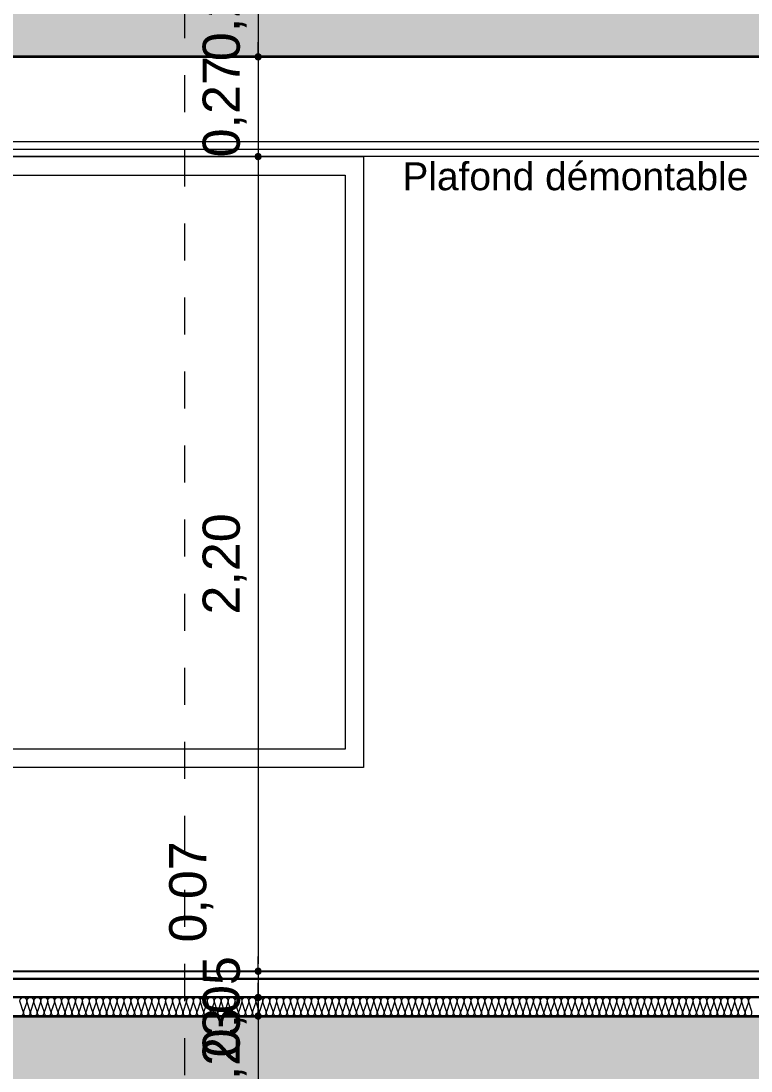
# Model space of a CAD drawing. Header units: metres. Extents: x 1838950 to 1842843, y 5171318 to 5174224.
# Drawn here: x 1841218.767 to 1841220.74, y 5171396.743 to 5171399.579 of the extents above; entities that cross this region are included whole.
import ezdxf

# ---------------------------------------------------------------- set-up
doc = ezdxf.new("R2010")
doc.units = ezdxf.units.M
doc.header["$LTSCALE"] = 0.0254
doc.header["$PDMODE"] = 1
doc.header["$PDSIZE"] = -2
doc.linetypes.add('Style de ligne -1', pattern=[0.83328, 0.41656, -0.41672])
doc.layers.get('0').update_dxf_attribs({"lineweight": 18})
doc.layers.get('DEFPOINTS').update_dxf_attribs({"lineweight": 18})
doc.layers.add('00 CHAZAL Coupe A.5', color=7, linetype='Continuous', lineweight=18)
doc.layers.add('00 CHAZAL INVISIBLE ARCHI', color=7, linetype='Continuous', lineweight=5)
doc.styles.add('Arial', font='arial.ttf')
doc.dimstyles.new('IS', dxfattribs={"dimtxt": 302.065972, "dimasz": 9.92187e-05, "dimexe": 2e-07, "dimexo": 1e-06, "dimgap": 3e-07, "dimtad": 1, "dimzin": 3, "dimtxsty": 'Arial', "dimblk": 'DOT', "dimblk1": 'DOT', "dimblk2": 'DOT', "dimcen": 0, "dimdle": 1e-06, "dimazin": 0, "dimtfac": 1, "dimtix": 1, "dimtmove": 0, "dimatfit": 0, "dimldrblk": 'DOT', "dimfxl": 1e-06, "dimfxlon": 1, "dimfrac": 2, "dimtolj": 1, "dimtzin": 3, "dimarcsym": 0})

# ---------------------------------------------------------------- blocks, each defined once
blk = doc.blocks.new('Groupe-1792-1')
at = {"layer": '00 CHAZAL Coupe A.5', "color": 7, "linetype": 'Continuous', "lineweight": 13}
for p, q in [((1841216.7955, 5171396.942), (1841224.4551, 5171396.942)), ((1841216.7955, 5171396.892), (1841224.4551, 5171396.892))]:
    blk.add_line(p, q, dxfattribs=at)
at = {"layer": '00 CHAZAL Coupe A.5', "color": 7, "linetype": 'Continuous', "lineweight": 13, "flags": 128}
for points in [[(1841218.7643, 5171396.892, 0.511611), (1841218.7732, 5171396.9043), (1841218.7648, 5171396.9296, -0.511611), (1841218.7736, 5171396.942, -0.511611), (1841218.7825, 5171396.9296), (1841218.7741, 5171396.9043, 0.511611), (1841218.783, 5171396.892, 0.511611), (1841218.7919, 5171396.9043), (1841218.7835, 5171396.9296, -0.511611), (1841218.7924, 5171396.942, -0.511611), (1841218.8013, 5171396.9296), (1841218.7929, 5171396.9043, 0.511611), (1841218.8018, 5171396.892, 0.511611), (1841218.8107, 5171396.9043), (1841218.8023, 5171396.9296, -0.511611), (1841218.8111, 5171396.942, -0.511611), (1841218.82, 5171396.9296), (1841218.8116, 5171396.9043, 0.511611), (1841218.8205, 5171396.892, 0.511611), (1841218.8294, 5171396.9043), (1841218.821, 5171396.9296, -0.511611), (1841218.8299, 5171396.942, -0.511611), (1841218.8388, 5171396.9296), (1841218.8304, 5171396.9043, 0.511611), (1841218.8393, 5171396.892, 0.511611), (1841218.8482, 5171396.9043), (1841218.8398, 5171396.9296, -0.511611), (1841218.8486, 5171396.942, -0.511611), (1841218.8575, 5171396.9296), (1841218.8491, 5171396.9043, 0.511611), (1841218.858, 5171396.892, 0.511611), (1841218.8669, 5171396.9043), (1841218.8585, 5171396.9296, -0.511611), (1841218.8674, 5171396.942, -0.511611), (1841218.8763, 5171396.9296), (1841218.8679, 5171396.9043, 0.511611), (1841218.8768, 5171396.892, 0.511611), (1841218.8857, 5171396.9043), (1841218.8773, 5171396.9296, -0.511611), (1841218.8861, 5171396.942, -0.511611), (1841218.895, 5171396.9296), (1841218.8866, 5171396.9043, 0.511611), (1841218.8955, 5171396.892, 0.511611), (1841218.9044, 5171396.9043), (1841218.896, 5171396.9296, -0.511611), (1841218.9049, 5171396.942, -0.511611), (1841218.9138, 5171396.9296), (1841218.9054, 5171396.9043, 0.511611), (1841218.9143, 5171396.892, 0.511611), (1841218.9232, 5171396.9043), (1841218.9148, 5171396.9296, -0.511611), (1841218.9236, 5171396.942, -0.511611), (1841218.9325, 5171396.9296), (1841218.9241, 5171396.9043, 0.511611), (1841218.933, 5171396.892, 0.511611), (1841218.9419, 5171396.9043), (1841218.9335, 5171396.9296, -0.511611), (1841218.9424, 5171396.942, -0.511611), (1841218.9513, 5171396.9296), (1841218.9471, 5171396.917)], [(1841218.9471, 5171396.917), (1841218.9429, 5171396.9043, 0.511611), (1841218.9518, 5171396.892, 0.511611), (1841218.9607, 5171396.9043), (1841218.9523, 5171396.9296, -0.511611), (1841218.9611, 5171396.942, -0.511611), (1841218.97, 5171396.9296), (1841218.9616, 5171396.9043, 0.511611), (1841218.9705, 5171396.892, 0.511611), (1841218.9794, 5171396.9043), (1841218.971, 5171396.9296, -0.511611), (1841218.9799, 5171396.942, -0.511611), (1841218.9888, 5171396.9296), (1841218.9804, 5171396.9043, 0.511611), (1841218.9893, 5171396.892, 0.511611), (1841218.9982, 5171396.9043), (1841218.9898, 5171396.9296, -0.511611), (1841218.9986, 5171396.942, -0.511611), (1841219.0075, 5171396.9296), (1841218.9991, 5171396.9043, 0.511611), (1841219.008, 5171396.892, 0.511611), (1841219.0169, 5171396.9043), (1841219.0085, 5171396.9296, -0.511611), (1841219.0174, 5171396.942, -0.511611), (1841219.0263, 5171396.9296), (1841219.0179, 5171396.9043, 0.511611), (1841219.0268, 5171396.892, 0.511611), (1841219.0357, 5171396.9043), (1841219.0273, 5171396.9296, -0.511611), (1841219.0361, 5171396.942, -0.511611), (1841219.045, 5171396.9296), (1841219.0366, 5171396.9043, 0.511611), (1841219.0455, 5171396.892, 0.511611), (1841219.0544, 5171396.9043), (1841219.046, 5171396.9296, -0.511611), (1841219.0549, 5171396.942, -0.511611), (1841219.0638, 5171396.9296), (1841219.0554, 5171396.9043, 0.511611), (1841219.0643, 5171396.892, 0.511611), (1841219.0732, 5171396.9043), (1841219.0648, 5171396.9296, -0.511611), (1841219.0736, 5171396.942, -0.511611), (1841219.0825, 5171396.9296), (1841219.0741, 5171396.9043, 0.511611), (1841219.083, 5171396.892, 0.511611), (1841219.0919, 5171396.9043), (1841219.0835, 5171396.9296, -0.511611), (1841219.0924, 5171396.942, -0.511611), (1841219.1013, 5171396.9296), (1841219.0929, 5171396.9043, 0.511611), (1841219.1018, 5171396.892, 0.511611), (1841219.1107, 5171396.9043), (1841219.1023, 5171396.9296, -0.511611), (1841219.1111, 5171396.942, -0.511611), (1841219.12, 5171396.9296), (1841219.1116, 5171396.9043, 0.511611), (1841219.1205, 5171396.892, 0.511611), (1841219.1294, 5171396.9043), (1841219.121, 5171396.9296, -0.511611), (1841219.1299, 5171396.942, -0.511611), (1841219.1388, 5171396.9296), (1841219.1304, 5171396.9043, 0.511611), (1841219.1393, 5171396.892, 0.511611), (1841219.1482, 5171396.9043), (1841219.1398, 5171396.9296, -0.511611), (1841219.1486, 5171396.942, -0.511611), (1841219.1575, 5171396.9296), (1841219.1491, 5171396.9043, 0.511611), (1841219.158, 5171396.892, 0.511611), (1841219.1669, 5171396.9043), (1841219.1585, 5171396.9296, -0.511611), (1841219.1674, 5171396.942, -0.511611), (1841219.1763, 5171396.9296), (1841219.1679, 5171396.9043, 0.511611), (1841219.1768, 5171396.892, 0.511611), (1841219.1857, 5171396.9043), (1841219.1773, 5171396.9296, -0.511611), (1841219.1861, 5171396.942)], [(1841219.1861, 5171396.942, -0.511611), (1841219.195, 5171396.9296), (1841219.1866, 5171396.9043, 0.511611), (1841219.1955, 5171396.892, 0.511611), (1841219.2044, 5171396.9043), (1841219.196, 5171396.9296, -0.511611), (1841219.2049, 5171396.942, -0.511611), (1841219.2138, 5171396.9296), (1841219.2054, 5171396.9043, 0.511611), (1841219.2143, 5171396.892, 0.511611), (1841219.2232, 5171396.9043), (1841219.2148, 5171396.9296, -0.511611), (1841219.2236, 5171396.942, -0.511611), (1841219.2325, 5171396.9296), (1841219.2241, 5171396.9043, 0.511611), (1841219.233, 5171396.892, 0.511611), (1841219.2419, 5171396.9043), (1841219.2335, 5171396.9296, -0.511611), (1841219.2424, 5171396.942, -0.511611), (1841219.2513, 5171396.9296), (1841219.2429, 5171396.9043, 0.511611), (1841219.2518, 5171396.892, 0.511611), (1841219.2607, 5171396.9043), (1841219.2523, 5171396.9296, -0.511611), (1841219.2611, 5171396.942, -0.511611), (1841219.27, 5171396.9296), (1841219.2616, 5171396.9043, 0.511611), (1841219.2705, 5171396.892, 0.511611), (1841219.2794, 5171396.9043), (1841219.271, 5171396.9296, -0.511611), (1841219.2799, 5171396.942, -0.511611), (1841219.2888, 5171396.9296), (1841219.2804, 5171396.9043, 0.511611), (1841219.2893, 5171396.892, 0.511611), (1841219.2982, 5171396.9043), (1841219.2898, 5171396.9296, -0.511611), (1841219.2986, 5171396.942, -0.511611), (1841219.3075, 5171396.9296), (1841219.2991, 5171396.9043, 0.511611), (1841219.308, 5171396.892, 0.511611), (1841219.3169, 5171396.9043), (1841219.3085, 5171396.9296, -0.511611), (1841219.3174, 5171396.942, -0.511611), (1841219.3263, 5171396.9296), (1841219.3179, 5171396.9043, 0.511611), (1841219.3268, 5171396.892, 0.511611), (1841219.3357, 5171396.9043), (1841219.3273, 5171396.9296, -0.511611), (1841219.3361, 5171396.942, -0.511611), (1841219.345, 5171396.9296), (1841219.3366, 5171396.9043, 0.511611), (1841219.3455, 5171396.892, 0.511611), (1841219.3544, 5171396.9043), (1841219.346, 5171396.9296, -0.511611), (1841219.3549, 5171396.942, -0.511611), (1841219.3638, 5171396.9296), (1841219.3554, 5171396.9043, 0.511611), (1841219.3643, 5171396.892, 0.511611), (1841219.3732, 5171396.9043), (1841219.3648, 5171396.9296, -0.511611), (1841219.3736, 5171396.942, -0.511611), (1841219.3825, 5171396.9296), (1841219.3741, 5171396.9043, 0.511611), (1841219.383, 5171396.892, 0.511611), (1841219.3919, 5171396.9043), (1841219.3835, 5171396.9296, -0.511611), (1841219.3924, 5171396.942, -0.511611), (1841219.4013, 5171396.9296), (1841219.3929, 5171396.9043, 0.511611), (1841219.4018, 5171396.892, 0.511611), (1841219.4107, 5171396.9043), (1841219.4023, 5171396.9296, -0.511611), (1841219.4111, 5171396.942, -0.511611), (1841219.42, 5171396.9296), (1841219.4116, 5171396.9043, 0.511611), (1841219.4205, 5171396.892, 0.511611), (1841219.4294, 5171396.9043), (1841219.4252, 5171396.917)], [(1841219.4252, 5171396.917), (1841219.421, 5171396.9296, -0.511611), (1841219.4299, 5171396.942, -0.511611), (1841219.4388, 5171396.9296), (1841219.4304, 5171396.9043, 0.511611), (1841219.4393, 5171396.892, 0.511611), (1841219.4482, 5171396.9043), (1841219.4398, 5171396.9296, -0.511611), (1841219.4486, 5171396.942, -0.511611), (1841219.4575, 5171396.9296), (1841219.4491, 5171396.9043, 0.511611), (1841219.458, 5171396.892, 0.511611), (1841219.4669, 5171396.9043), (1841219.4585, 5171396.9296, -0.511611), (1841219.4674, 5171396.942, -0.511611), (1841219.4763, 5171396.9296), (1841219.4679, 5171396.9043, 0.511611), (1841219.4768, 5171396.892, 0.511611), (1841219.4857, 5171396.9043), (1841219.4773, 5171396.9296, -0.511611), (1841219.4861, 5171396.942, -0.511611), (1841219.495, 5171396.9296), (1841219.4866, 5171396.9043, 0.511611), (1841219.4955, 5171396.892, 0.511611), (1841219.5044, 5171396.9043), (1841219.496, 5171396.9296, -0.511611), (1841219.5049, 5171396.942, -0.511611), (1841219.5138, 5171396.9296), (1841219.5054, 5171396.9043, 0.511611), (1841219.5143, 5171396.892, 0.511611), (1841219.5232, 5171396.9043), (1841219.5148, 5171396.9296, -0.511611), (1841219.5236, 5171396.942, -0.511611), (1841219.5325, 5171396.9296), (1841219.5241, 5171396.9043, 0.511611), (1841219.533, 5171396.892, 0.511611), (1841219.5419, 5171396.9043), (1841219.5335, 5171396.9296, -0.511611), (1841219.5424, 5171396.942, -0.511611), (1841219.5513, 5171396.9296), (1841219.5429, 5171396.9043, 0.511611), (1841219.5518, 5171396.892, 0.511611), (1841219.5607, 5171396.9043), (1841219.5523, 5171396.9296, -0.511611), (1841219.5611, 5171396.942, -0.511611), (1841219.57, 5171396.9296), (1841219.5616, 5171396.9043, 0.511611), (1841219.5705, 5171396.892, 0.511611), (1841219.5794, 5171396.9043), (1841219.571, 5171396.9296, -0.511611), (1841219.5799, 5171396.942, -0.511611), (1841219.5888, 5171396.9296), (1841219.5804, 5171396.9043, 0.511611), (1841219.5893, 5171396.892, 0.511611), (1841219.5982, 5171396.9043), (1841219.5898, 5171396.9296, -0.511611), (1841219.5986, 5171396.942, -0.511611), (1841219.6075, 5171396.9296), (1841219.5991, 5171396.9043, 0.511611), (1841219.608, 5171396.892, 0.511611), (1841219.6169, 5171396.9043), (1841219.6085, 5171396.9296, -0.511611), (1841219.6174, 5171396.942, -0.511611), (1841219.6263, 5171396.9296), (1841219.6179, 5171396.9043, 0.511611), (1841219.6268, 5171396.892, 0.511611), (1841219.6357, 5171396.9043), (1841219.6273, 5171396.9296, -0.511611), (1841219.6361, 5171396.942, -0.511611), (1841219.645, 5171396.9296), (1841219.6366, 5171396.9043, 0.511611), (1841219.6455, 5171396.892, 0.511611), (1841219.6544, 5171396.9043), (1841219.646, 5171396.9296, -0.511611), (1841219.6549, 5171396.942, -0.511611), (1841219.6638, 5171396.9296), (1841219.6554, 5171396.9043, 0.511611), (1841219.6643, 5171396.892)], [(1841219.6643, 5171396.892, 0.511611), (1841219.6732, 5171396.9043), (1841219.6648, 5171396.9296, -0.511611), (1841219.6736, 5171396.942, -0.511611), (1841219.6825, 5171396.9296), (1841219.6741, 5171396.9043, 0.511611), (1841219.683, 5171396.892, 0.511611), (1841219.6919, 5171396.9043), (1841219.6835, 5171396.9296, -0.511611), (1841219.6924, 5171396.942, -0.511611), (1841219.7013, 5171396.9296), (1841219.6929, 5171396.9043, 0.511611), (1841219.7018, 5171396.892, 0.511611), (1841219.7107, 5171396.9043), (1841219.7023, 5171396.9296, -0.511611), (1841219.7111, 5171396.942, -0.511611), (1841219.72, 5171396.9296), (1841219.7116, 5171396.9043, 0.511611), (1841219.7205, 5171396.892, 0.511611), (1841219.7294, 5171396.9043), (1841219.721, 5171396.9296, -0.511611), (1841219.7299, 5171396.942, -0.511611), (1841219.7388, 5171396.9296), (1841219.7304, 5171396.9043, 0.511611), (1841219.7393, 5171396.892, 0.511611), (1841219.7482, 5171396.9043), (1841219.7398, 5171396.9296, -0.511611), (1841219.7486, 5171396.942, -0.511611), (1841219.7575, 5171396.9296), (1841219.7491, 5171396.9043, 0.511611), (1841219.758, 5171396.892, 0.511611), (1841219.7669, 5171396.9043), (1841219.7585, 5171396.9296, -0.511611), (1841219.7674, 5171396.942, -0.511611), (1841219.7763, 5171396.9296), (1841219.7679, 5171396.9043, 0.511611), (1841219.7768, 5171396.892, 0.511611), (1841219.7857, 5171396.9043), (1841219.7773, 5171396.9296, -0.511611), (1841219.7861, 5171396.942, -0.511611), (1841219.795, 5171396.9296), (1841219.7866, 5171396.9043, 0.511611), (1841219.7955, 5171396.892, 0.511611), (1841219.8044, 5171396.9043), (1841219.796, 5171396.9296, -0.511611), (1841219.8049, 5171396.942, -0.511611), (1841219.8138, 5171396.9296), (1841219.8054, 5171396.9043, 0.511611), (1841219.8143, 5171396.892, 0.511611), (1841219.8232, 5171396.9043), (1841219.8148, 5171396.9296, -0.511611), (1841219.8236, 5171396.942, -0.511611), (1841219.8325, 5171396.9296), (1841219.8241, 5171396.9043, 0.511611), (1841219.833, 5171396.892, 0.511611), (1841219.8419, 5171396.9043), (1841219.8335, 5171396.9296, -0.511611), (1841219.8424, 5171396.942, -0.511611), (1841219.8513, 5171396.9296), (1841219.8429, 5171396.9043, 0.511611), (1841219.8518, 5171396.892, 0.511611), (1841219.8607, 5171396.9043), (1841219.8523, 5171396.9296, -0.511611), (1841219.8611, 5171396.942, -0.511611), (1841219.87, 5171396.9296), (1841219.8616, 5171396.9043, 0.511611), (1841219.8705, 5171396.892, 0.511611), (1841219.8794, 5171396.9043), (1841219.871, 5171396.9296, -0.511611), (1841219.8799, 5171396.942, -0.511611), (1841219.8888, 5171396.9296), (1841219.8804, 5171396.9043, 0.511611), (1841219.8893, 5171396.892, 0.511611), (1841219.8982, 5171396.9043), (1841219.8898, 5171396.9296, -0.511611), (1841219.8986, 5171396.942, -0.511611), (1841219.9075, 5171396.9296), (1841219.9033, 5171396.917)], [(1841219.9033, 5171396.917), (1841219.8991, 5171396.9043, 0.511611), (1841219.908, 5171396.892, 0.511611), (1841219.9169, 5171396.9043), (1841219.9085, 5171396.9296, -0.511611), (1841219.9174, 5171396.942, -0.511611), (1841219.9263, 5171396.9296), (1841219.9179, 5171396.9043, 0.511611), (1841219.9268, 5171396.892, 0.511611), (1841219.9357, 5171396.9043), (1841219.9273, 5171396.9296, -0.511611), (1841219.9361, 5171396.942, -0.511611), (1841219.945, 5171396.9296), (1841219.9366, 5171396.9043, 0.511611), (1841219.9455, 5171396.892, 0.511611), (1841219.9544, 5171396.9043), (1841219.946, 5171396.9296, -0.511611), (1841219.9549, 5171396.942, -0.511611), (1841219.9638, 5171396.9296), (1841219.9554, 5171396.9043, 0.511611), (1841219.9643, 5171396.892, 0.511611), (1841219.9732, 5171396.9043), (1841219.9648, 5171396.9296, -0.511611), (1841219.9736, 5171396.942, -0.511611), (1841219.9825, 5171396.9296), (1841219.9741, 5171396.9043, 0.511611), (1841219.983, 5171396.892, 0.511611), (1841219.9919, 5171396.9043), (1841219.9835, 5171396.9296, -0.511611), (1841219.9924, 5171396.942, -0.511611), (1841220.0013, 5171396.9296), (1841219.9929, 5171396.9043, 0.511611), (1841220.0018, 5171396.892, 0.511611), (1841220.0107, 5171396.9043), (1841220.0023, 5171396.9296, -0.511611), (1841220.0111, 5171396.942, -0.511611), (1841220.02, 5171396.9296), (1841220.0116, 5171396.9043, 0.511611), (1841220.0205, 5171396.892, 0.511611), (1841220.0294, 5171396.9043), (1841220.021, 5171396.9296, -0.511611), (1841220.0299, 5171396.942, -0.511611), (1841220.0388, 5171396.9296), (1841220.0304, 5171396.9043, 0.511611), (1841220.0393, 5171396.892, 0.511611), (1841220.0482, 5171396.9043), (1841220.0398, 5171396.9296, -0.511611), (1841220.0486, 5171396.942, -0.511611), (1841220.0575, 5171396.9296), (1841220.0491, 5171396.9043, 0.511611), (1841220.058, 5171396.892, 0.511611), (1841220.0669, 5171396.9043), (1841220.0585, 5171396.9296, -0.511611), (1841220.0674, 5171396.942, -0.511611), (1841220.0763, 5171396.9296), (1841220.0679, 5171396.9043, 0.511611), (1841220.0768, 5171396.892, 0.511611), (1841220.0857, 5171396.9043), (1841220.0773, 5171396.9296, -0.511611), (1841220.0861, 5171396.942, -0.511611), (1841220.095, 5171396.9296), (1841220.0866, 5171396.9043, 0.511611), (1841220.0955, 5171396.892, 0.511611), (1841220.1044, 5171396.9043), (1841220.096, 5171396.9296, -0.511611), (1841220.1049, 5171396.942, -0.511611), (1841220.1138, 5171396.9296), (1841220.1054, 5171396.9043, 0.511611), (1841220.1143, 5171396.892, 0.511611), (1841220.1232, 5171396.9043), (1841220.1148, 5171396.9296, -0.511611), (1841220.1236, 5171396.942, -0.511611), (1841220.1325, 5171396.9296), (1841220.1241, 5171396.9043, 0.511611), (1841220.133, 5171396.892, 0.511611), (1841220.1419, 5171396.9043), (1841220.1335, 5171396.9296, -0.511611), (1841220.1424, 5171396.942)], [(1841220.1424, 5171396.942, -0.511611), (1841220.1513, 5171396.9296), (1841220.1429, 5171396.9043, 0.511611), (1841220.1518, 5171396.892, 0.511611), (1841220.1607, 5171396.9043), (1841220.1523, 5171396.9296, -0.511611), (1841220.1611, 5171396.942, -0.511611), (1841220.17, 5171396.9296), (1841220.1616, 5171396.9043, 0.511611), (1841220.1705, 5171396.892, 0.511611), (1841220.1794, 5171396.9043), (1841220.171, 5171396.9296, -0.511611), (1841220.1799, 5171396.942, -0.511611), (1841220.1888, 5171396.9296), (1841220.1804, 5171396.9043, 0.511611), (1841220.1893, 5171396.892, 0.511611), (1841220.1982, 5171396.9043), (1841220.1898, 5171396.9296, -0.511611), (1841220.1986, 5171396.942, -0.511611), (1841220.2075, 5171396.9296), (1841220.1991, 5171396.9043, 0.511611), (1841220.208, 5171396.892, 0.511611), (1841220.2169, 5171396.9043), (1841220.2085, 5171396.9296, -0.511611), (1841220.2174, 5171396.942, -0.511611), (1841220.2263, 5171396.9296), (1841220.2179, 5171396.9043, 0.511611), (1841220.2268, 5171396.892, 0.511611), (1841220.2357, 5171396.9043), (1841220.2273, 5171396.9296, -0.511611), (1841220.2361, 5171396.942, -0.511611), (1841220.245, 5171396.9296), (1841220.2366, 5171396.9043, 0.511611), (1841220.2455, 5171396.892, 0.511611), (1841220.2544, 5171396.9043), (1841220.246, 5171396.9296, -0.511611), (1841220.2549, 5171396.942, -0.511611), (1841220.2638, 5171396.9296), (1841220.2554, 5171396.9043, 0.511611), (1841220.2643, 5171396.892, 0.511611), (1841220.2732, 5171396.9043), (1841220.2648, 5171396.9296, -0.511611), (1841220.2736, 5171396.942, -0.511611), (1841220.2825, 5171396.9296), (1841220.2741, 5171396.9043, 0.511611), (1841220.283, 5171396.892, 0.511611), (1841220.2919, 5171396.9043), (1841220.2835, 5171396.9296, -0.511611), (1841220.2924, 5171396.942, -0.511611), (1841220.3013, 5171396.9296), (1841220.2929, 5171396.9043, 0.511611), (1841220.3018, 5171396.892, 0.511611), (1841220.3107, 5171396.9043), (1841220.3023, 5171396.9296, -0.511611), (1841220.3111, 5171396.942, -0.511611), (1841220.32, 5171396.9296), (1841220.3116, 5171396.9043, 0.511611), (1841220.3205, 5171396.892, 0.511611), (1841220.3294, 5171396.9043), (1841220.321, 5171396.9296, -0.511611), (1841220.3299, 5171396.942, -0.511611), (1841220.3388, 5171396.9296), (1841220.3304, 5171396.9043, 0.511611), (1841220.3393, 5171396.892, 0.511611), (1841220.3482, 5171396.9043), (1841220.3398, 5171396.9296, -0.511611), (1841220.3486, 5171396.942, -0.511611), (1841220.3575, 5171396.9296), (1841220.3491, 5171396.9043, 0.511611), (1841220.358, 5171396.892, 0.511611), (1841220.3669, 5171396.9043), (1841220.3585, 5171396.9296, -0.511611), (1841220.3674, 5171396.942, -0.511611), (1841220.3763, 5171396.9296), (1841220.3679, 5171396.9043, 0.511611), (1841220.3768, 5171396.892, 0.511611), (1841220.3857, 5171396.9043), (1841220.3815, 5171396.917)], [(1841220.3815, 5171396.917), (1841220.3773, 5171396.9296, -0.511611), (1841220.3861, 5171396.942, -0.511611), (1841220.395, 5171396.9296), (1841220.3866, 5171396.9043, 0.511611), (1841220.3955, 5171396.892, 0.511611), (1841220.4044, 5171396.9043), (1841220.396, 5171396.9296, -0.511611), (1841220.4049, 5171396.942, -0.511611), (1841220.4138, 5171396.9296), (1841220.4054, 5171396.9043, 0.511611), (1841220.4143, 5171396.892, 0.511611), (1841220.4232, 5171396.9043), (1841220.4148, 5171396.9296, -0.511611), (1841220.4236, 5171396.942, -0.511611), (1841220.4325, 5171396.9296), (1841220.4241, 5171396.9043, 0.511611), (1841220.433, 5171396.892, 0.511611), (1841220.4419, 5171396.9043), (1841220.4335, 5171396.9296, -0.511611), (1841220.4424, 5171396.942, -0.511611), (1841220.4513, 5171396.9296), (1841220.4429, 5171396.9043, 0.511611), (1841220.4518, 5171396.892, 0.511611), (1841220.4607, 5171396.9043), (1841220.4523, 5171396.9296, -0.511611), (1841220.4611, 5171396.942, -0.511611), (1841220.47, 5171396.9296), (1841220.4616, 5171396.9043, 0.511611), (1841220.4705, 5171396.892, 0.511611), (1841220.4794, 5171396.9043), (1841220.471, 5171396.9296, -0.511611), (1841220.4799, 5171396.942, -0.511611), (1841220.4888, 5171396.9296), (1841220.4804, 5171396.9043, 0.511611), (1841220.4893, 5171396.892, 0.511611), (1841220.4982, 5171396.9043), (1841220.4898, 5171396.9296, -0.511611), (1841220.4986, 5171396.942, -0.511611), (1841220.5075, 5171396.9296), (1841220.4991, 5171396.9043, 0.511611), (1841220.508, 5171396.892, 0.511611), (1841220.5169, 5171396.9043), (1841220.5085, 5171396.9296, -0.511611), (1841220.5174, 5171396.942, -0.511611), (1841220.5263, 5171396.9296), (1841220.5179, 5171396.9043, 0.511611), (1841220.5268, 5171396.892, 0.511611), (1841220.5357, 5171396.9043), (1841220.5273, 5171396.9296, -0.511611), (1841220.5361, 5171396.942, -0.511611), (1841220.545, 5171396.9296), (1841220.5366, 5171396.9043, 0.511611), (1841220.5455, 5171396.892, 0.511611), (1841220.5544, 5171396.9043), (1841220.546, 5171396.9296, -0.511611), (1841220.5549, 5171396.942, -0.511611), (1841220.5638, 5171396.9296), (1841220.5554, 5171396.9043, 0.511611), (1841220.5643, 5171396.892, 0.511611), (1841220.5732, 5171396.9043), (1841220.5648, 5171396.9296, -0.511611), (1841220.5736, 5171396.942, -0.511611), (1841220.5825, 5171396.9296), (1841220.5741, 5171396.9043, 0.511611), (1841220.583, 5171396.892, 0.511611), (1841220.5919, 5171396.9043), (1841220.5835, 5171396.9296, -0.511611), (1841220.5924, 5171396.942, -0.511611), (1841220.6013, 5171396.9296), (1841220.5929, 5171396.9043, 0.511611), (1841220.6018, 5171396.892, 0.511611), (1841220.6107, 5171396.9043), (1841220.6023, 5171396.9296, -0.511611), (1841220.6111, 5171396.942, -0.511611), (1841220.62, 5171396.9296), (1841220.6116, 5171396.9043, 0.511611), (1841220.6205, 5171396.892, 0.511611), (1841220.6294, 5171396.9043), (1841220.6252, 5171396.917)], [(1841220.6252, 5171396.917), (1841220.621, 5171396.9296, -0.511611), (1841220.6299, 5171396.942, -0.511611), (1841220.6388, 5171396.9296), (1841220.6304, 5171396.9043, 0.511611), (1841220.6393, 5171396.892, 0.511611), (1841220.6482, 5171396.9043), (1841220.6398, 5171396.9296, -0.511611), (1841220.6486, 5171396.942, -0.511611), (1841220.6575, 5171396.9296), (1841220.6491, 5171396.9043, 0.511611), (1841220.658, 5171396.892, 0.511611), (1841220.6669, 5171396.9043), (1841220.6585, 5171396.9296, -0.511611), (1841220.6674, 5171396.942, -0.511611), (1841220.6763, 5171396.9296), (1841220.6679, 5171396.9043, 0.511611), (1841220.6768, 5171396.892, 0.511611), (1841220.6857, 5171396.9043), (1841220.6773, 5171396.9296, -0.511611), (1841220.6861, 5171396.942, -0.511611), (1841220.695, 5171396.9296), (1841220.6866, 5171396.9043, 0.511611), (1841220.6955, 5171396.892, 0.511611), (1841220.7044, 5171396.9043), (1841220.696, 5171396.9296, -0.511611), (1841220.7049, 5171396.942, -0.511611), (1841220.7138, 5171396.9296), (1841220.7054, 5171396.9043, 0.511611), (1841220.7143, 5171396.892, 0.511611), (1841220.7232, 5171396.9043), (1841220.7148, 5171396.9296, -0.511611), (1841220.7236, 5171396.942, -0.511611), (1841220.7325, 5171396.9296), (1841220.7241, 5171396.9043, 0.511611), (1841220.733, 5171396.892, 0.511611), (1841220.7419, 5171396.9043), (1841220.7335, 5171396.9296, -0.511611), (1841220.7424, 5171396.942, -0.511611)]]:
    blk.add_lwpolyline(points, format="xyb", dxfattribs=at)
blk = doc.blocks.new('_DOT')
at = {"color": 0, "linetype": 'ByBlock', "lineweight": -2}
blk.add_line((-0.5, 0), (-1, 0), dxfattribs=at)
at = {"color": 0, "linetype": 'ByBlock', "const_width": 0.5}
blk.add_lwpolyline([(-0.25, 0, 1), (0.25, 0, 1)], format="xyb", close=True, dxfattribs=at)
blk = doc.blocks.new('*D562')
at = {"layer": '00 CHAZAL Coupe A.5', "color": 0, "linetype": 'Continuous', "lineweight": -2, "transparency": 16777216}
for p, q in [((1841219.4079, 5171399.752), (1841219.4079, 5171399.7719)), ((1841219.4081, 5171399.7322), (1841219.4079, 5171399.7322)), ((1841219.4079, 5171399.7322), (1841219.4079, 5171399.4822)), ((1841219.4081, 5171399.4822), (1841219.4079, 5171399.4822)), ((1841219.4079, 5171399.4623), (1841219.4079, 5171399.4425))]:
    blk.add_line(p, q, dxfattribs=at)
at = {"layer": 'DEFPOINTS', "color": 0, "transparency": 16777216}
for p in [(1841219.9602, 5171399.7322), (1841219.4079, 5171399.4822), (1841219.9129, 5171399.4822)]:
    blk.add_point(p, dxfattribs=at)
at = {"layer": '00 CHAZAL Coupe A.5', "color": 0, "lineweight": -2, "transparency": 16777216, "xscale": 0.01984375, "yscale": 0.01984375, "zscale": 0.01984375}
for p, rotation in [((1841219.4079, 5171399.7322), 270), ((1841219.4079, 5171399.4822), 90)]:
    blk.add_blockref('_DOT', p, dxfattribs=dict(at, rotation=rotation))
at = {"layer": '00 CHAZAL Coupe A.5', "color": 0, "lineweight": 5, "transparency": 16777216, "insert": (1841219.3175, 5171399.6072), "char_height": 0.10051, "attachment_point": 5, "rotation": 90, "style": 'Arial'}
blk.add_mtext('\\A1;0,25', dxfattribs=at)
blk = doc.blocks.new('*D563')
at = {"layer": '00 CHAZAL Coupe A.5', "color": 0, "linetype": 'Continuous', "lineweight": -2, "transparency": 16777216}
for p, q in [((1841219.4079, 5171399.502), (1841219.4079, 5171399.5219)), ((1841219.4081, 5171399.4822), (1841219.4079, 5171399.4822)), ((1841219.4079, 5171399.4822), (1841219.4079, 5171399.2129)), ((1841219.4081, 5171399.2129), (1841219.4079, 5171399.2129)), ((1841219.4079, 5171399.193), (1841219.4079, 5171399.1732))]:
    blk.add_line(p, q, dxfattribs=at)
at = {"layer": 'DEFPOINTS', "color": 0, "transparency": 16777216}
for p in [(1841219.9129, 5171399.4822), (1841219.4079, 5171399.2129), (1841219.9829, 5171399.2129)]:
    blk.add_point(p, dxfattribs=at)
at = {"layer": '00 CHAZAL Coupe A.5', "color": 0, "lineweight": -2, "transparency": 16777216, "xscale": 0.01984375, "yscale": 0.01984375, "zscale": 0.01984375}
for p, rotation in [((1841219.4079, 5171399.4822), 270), ((1841219.4079, 5171399.2129), 90)]:
    blk.add_blockref('_DOT', p, dxfattribs=dict(at, rotation=rotation))
at = {"layer": '00 CHAZAL Coupe A.5', "color": 0, "lineweight": 5, "transparency": 16777216, "insert": (1841219.3175, 5171399.3475), "char_height": 0.10051, "attachment_point": 5, "rotation": 90, "style": 'Arial'}
blk.add_mtext('\\A1;0,27', dxfattribs=at)
blk = doc.blocks.new('*D564')
at = {"layer": '00 CHAZAL Coupe A.5', "color": 0, "linetype": 'Continuous', "lineweight": -2, "transparency": 16777216}
for p, q in [((1841219.4081, 5171399.2129), (1841219.4079, 5171399.2129)), ((1841219.4079, 5171399.193), (1841219.4079, 5171397.0327)), ((1841219.4081, 5171397.0129), (1841219.4079, 5171397.0129))]:
    blk.add_line(p, q, dxfattribs=at)
at = {"layer": 'DEFPOINTS', "color": 0, "transparency": 16777216}
for p in [(1841219.9829, 5171399.2129), (1841219.4079, 5171397.0129), (1841219.5161, 5171397.0129)]:
    blk.add_point(p, dxfattribs=at)
at = {"layer": '00 CHAZAL Coupe A.5', "color": 0, "lineweight": -2, "transparency": 16777216, "xscale": 0.01984375, "yscale": 0.01984375, "zscale": 0.01984375}
for p, rotation in [((1841219.4079, 5171399.2129), 90), ((1841219.4079, 5171397.0129), 270)]:
    blk.add_blockref('_DOT', p, dxfattribs=dict(at, rotation=rotation))
at = {"layer": '00 CHAZAL Coupe A.5', "color": 0, "lineweight": 5, "transparency": 16777216, "insert": (1841219.3175, 5171398.1129), "char_height": 0.10051, "attachment_point": 5, "rotation": 90, "style": 'Arial'}
blk.add_mtext('\\A1;2,20', dxfattribs=at)
blk = doc.blocks.new('*D565')
at = {"layer": '00 CHAZAL Coupe A.5', "color": 0, "linetype": 'Continuous', "lineweight": -2, "transparency": 16777216}
for p, q in [((1841219.4079, 5171397.0327), (1841219.4079, 5171397.0526)), ((1841219.4081, 5171397.0129), (1841219.4079, 5171397.0129)), ((1841219.4079, 5171397.0129), (1841219.4079, 5171396.942)), ((1841219.4081, 5171396.942), (1841219.4079, 5171396.942)), ((1841219.4079, 5171396.9221), (1841219.4079, 5171396.9023))]:
    blk.add_line(p, q, dxfattribs=at)
at = {"layer": 'DEFPOINTS', "color": 0, "transparency": 16777216}
for p in [(1841219.5161, 5171397.0129), (1841219.4079, 5171396.942), (1841219.9924, 5171396.942)]:
    blk.add_point(p, dxfattribs=at)
at = {"layer": '00 CHAZAL Coupe A.5', "color": 0, "lineweight": -2, "transparency": 16777216, "xscale": 0.01984375, "yscale": 0.01984375, "zscale": 0.01984375}
for p, rotation in [((1841219.4079, 5171397.0129), 270), ((1841219.4079, 5171396.942), 90)]:
    blk.add_blockref('_DOT', p, dxfattribs=dict(at, rotation=rotation))
at = {"layer": '00 CHAZAL Coupe A.5', "color": 0, "lineweight": 5, "transparency": 16777216, "insert": (1841219.2271, 5171397.2272), "char_height": 0.10051, "attachment_point": 5, "rotation": 90, "style": 'Arial'}
blk.add_mtext('\\A1;0,07', dxfattribs=at)
blk = doc.blocks.new('*D566')
at = {"layer": '00 CHAZAL Coupe A.5', "color": 0, "linetype": 'Continuous', "lineweight": -2, "transparency": 16777216}
for p, q in [((1841219.4079, 5171396.9618), (1841219.4079, 5171396.9817)), ((1841219.4081, 5171396.942), (1841219.4079, 5171396.942)), ((1841219.4079, 5171396.942), (1841219.4079, 5171396.892)), ((1841219.4081, 5171396.892), (1841219.4079, 5171396.892)), ((1841219.4079, 5171396.8721), (1841219.4079, 5171396.8523))]:
    blk.add_line(p, q, dxfattribs=at)
at = {"layer": 'DEFPOINTS', "color": 0, "transparency": 16777216}
for p in [(1841219.9924, 5171396.942), (1841219.4079, 5171396.892), (1841219.4393, 5171396.892)]:
    blk.add_point(p, dxfattribs=at)
at = {"layer": '00 CHAZAL Coupe A.5', "color": 0, "lineweight": -2, "transparency": 16777216, "xscale": 0.01984375, "yscale": 0.01984375, "zscale": 0.01984375}
for p, rotation in [((1841219.4079, 5171396.942), 270), ((1841219.4079, 5171396.892), 90)]:
    blk.add_blockref('_DOT', p, dxfattribs=dict(at, rotation=rotation))
at = {"layer": '00 CHAZAL Coupe A.5', "color": 0, "lineweight": 5, "transparency": 16777216, "insert": (1841219.3175, 5171396.917), "char_height": 0.10051, "attachment_point": 5, "rotation": 90, "style": 'Arial'}
blk.add_mtext('\\A1;0,05', dxfattribs=at)
blk = doc.blocks.new('*D567')
at = {"layer": '00 CHAZAL Coupe A.5', "color": 0, "linetype": 'Continuous', "lineweight": -2, "transparency": 16777216}
for p, q in [((1841219.4079, 5171396.9118), (1841219.4079, 5171396.9317)), ((1841219.4081, 5171396.892), (1841219.4079, 5171396.892)), ((1841219.4079, 5171396.892), (1841219.4079, 5171396.662)), ((1841219.4081, 5171396.662), (1841219.4079, 5171396.662)), ((1841219.4079, 5171396.6421), (1841219.4079, 5171396.6223))]:
    blk.add_line(p, q, dxfattribs=at)
at = {"layer": 'DEFPOINTS', "color": 0, "transparency": 16777216}
for p in [(1841219.4393, 5171396.892), (1841219.4079, 5171396.662), (1841219.4828, 5171396.662)]:
    blk.add_point(p, dxfattribs=at)
at = {"layer": '00 CHAZAL Coupe A.5', "color": 0, "lineweight": -2, "transparency": 16777216, "xscale": 0.01984375, "yscale": 0.01984375, "zscale": 0.01984375}
for p, rotation in [((1841219.4079, 5171396.892), 270), ((1841219.4079, 5171396.662), 90)]:
    blk.add_blockref('_DOT', p, dxfattribs=dict(at, rotation=rotation))
at = {"layer": '00 CHAZAL Coupe A.5', "color": 0, "lineweight": 5, "transparency": 16777216, "insert": (1841219.3175, 5171396.777), "char_height": 0.10051, "attachment_point": 5, "rotation": 90, "style": 'Arial'}
blk.add_mtext('\\A1;0,23', dxfattribs=at)
blk = doc.blocks.new('Groupe-2016-1')
at = {"layer": '00 CHAZAL Coupe A.5', "color": 7, "linetype": 'Continuous', "lineweight": 5}
for base, p1, p2, picture, middle in [((1841219.4079, 5171399.4822), (1841219.9602, 5171399.7322), (1841219.9129, 5171399.4822), '*D562', (1841219.3175, 5171399.6072)), ((1841219.4079, 5171399.2129), (1841219.9129, 5171399.4822), (1841219.9829, 5171399.2129), '*D563', (1841219.3175, 5171399.3475)), ((1841219.4079, 5171397.0129), (1841219.9829, 5171399.2129), (1841219.5161, 5171397.0129), '*D564', (1841219.3175, 5171398.1129)), ((1841219.4079, 5171396.892), (1841219.9924, 5171396.942), (1841219.4393, 5171396.892), '*D566', (1841219.3175, 5171396.917)), ((1841219.4079, 5171396.662), (1841219.4393, 5171396.892), (1841219.4828, 5171396.662), '*D567', (1841219.3175, 5171396.777))]:
    dim = blk.add_linear_dim(base=base, p1=p1, p2=p2, angle=90, dimstyle='IS', override={"dimtxt": 0.100506, "dimasz": 0.019844, "dimexe": 4e-05, "dimgap": 0.03, "dimpost": '<>', "dimtxsty": 'Arial', "dimdle": 0.0002, "dimtmove": 2, "dimfxl": 0.0002}, dxfattribs=at)
    dim.commit()
    dim.dimension.update_dxf_attribs({"geometry": picture, "text_midpoint": middle})
dim = blk.add_linear_dim(base=(1841219.4079, 5171396.942), p1=(1841219.5161, 5171397.0129), p2=(1841219.9924, 5171396.942), angle=90, dimstyle='IS', override={"dimtxt": 0.100506, "dimasz": 0.019844, "dimexe": 4e-05, "dimgap": 0.09985, "dimpost": '<>', "dimtxsty": 'Arial', "dimdle": 0.0002, "dimtix": 0, "dimtmove": 2, "dimfxl": 0.0002}, dxfattribs=at)
dim.commit()
dim.dimension.update_dxf_attribs({"geometry": '*D565', "text_midpoint": (1841219.2271, 5171397.2272), "dimtype": 160})

msp = doc.modelspace()

# ---------------------------------------------------------------- hatches: boundary and pattern name
at = {"layer": '00 CHAZAL Coupe A.5', "linetype": 'Continuous', "lineweight": 0, "true_color": 0xaaaaaa}
h = msp.add_hatch(color=253, dxfattribs=at)
h.paths.add_polyline_path([(1841218.0951, 5171406.0067), (1841217.9351, 5171406.0067), (1841217.9351, 5171405.8743), (1841217.9351, 5171405.8743), (1841217.9351, 5171405.3122), (1841216.7955, 5171405.3122), (1841216.7955, 5171406.1927), (1841216.6155, 5171406.1927), (1841216.6155, 5171406.1921), (1841215.0579, 5171406.1921), (1841215.0579, 5171405.9921), (1841216.6155, 5171405.9921), (1841216.6155, 5171405.4454), (1841216.6155, 5171405.4454), (1841216.6155, 5171404.9154), (1841216.6155, 5171405.4451), (1841216.6155, 5171396.212), (1841216.7937, 5171396.212), (1841216.7937, 5171396.272), (1841216.7955, 5171396.272), (1841216.7955, 5171396.662), (1841218.6937, 5171396.662), (1841218.6937, 5171394.022), (1841216.6155, 5171394.022), (1841216.6155, 5171393.7166), (1841216.6137, 5171393.7166), (1841216.6137, 5171393.571), (1841216.7955, 5171393.571), (1841216.7955, 5171393.8023), (1841218.6937, 5171393.8023), (1841218.6937, 5171391.381), (1841216.6155, 5171391.381), (1841216.6155, 5171390.6854), (1841216.6156, 5171390.6854), (1841216.6156, 5171389.981), (1841214.7649, 5171389.981), (1841214.7649, 5171390.9682), (1841214.7648, 5171390.9682), (1841214.7648, 5171396.8922), (1841214.5848, 5171396.8922), (1841214.5848, 5171396.892), (1841211.438, 5171396.892), (1841211.438, 5171396.892), (1841209.4576, 5171396.892), (1841209.4576, 5171396.892), (1841203.8519, 5171396.892), (1841203.8519, 5171396.9671), (1841203.7105, 5171396.9671), (1841203.7105, 5171396.8732), (1841203.7107, 5171396.8732), (1841203.7107, 5171396.786), (1841202.5629, 5171396.786), (1841202.5629, 5171396.7871), (1841202.4959, 5171396.786), (1841202.4959, 5171396.8024), (1841202.4949, 5171396.8024), (1841202.4949, 5171396.8917), (1841202.4945, 5171396.8917), (1841202.4945, 5171396.9673), (1841202.2949, 5171396.9673), (1841202.2949, 5171396.8542), (1841202.2953, 5171396.8542), (1841202.2953, 5171396.6997), (1841202.2949, 5171396.6997), (1841202.2949, 5171390.2944), (1841202.4949, 5171390.3574), (1841202.4949, 5171391.231), (1841202.4952, 5171391.231), (1841202.4952, 5171391.251), (1841214.5848, 5171391.251), (1841214.5848, 5171389.581), (1841216.7955, 5171389.581), (1841216.7955, 5171391.251), (1841224.2749, 5171391.251), (1841224.2749, 5171390.4504), (1841224.4551, 5171390.505), (1841224.4551, 5171391.381), (1841218.8737, 5171391.381), (1841218.8737, 5171393.8023), (1841219.7929, 5171393.8023), (1841224.4551, 5171393.8514), (1841224.4551, 5171394.1719), (1841222.7637, 5171394.1719), (1841219.783, 5171394.022), (1841218.8737, 5171394.022), (1841218.8737, 5171396.662), (1841224.4551, 5171396.662), (1841224.4551, 5171396.892), (1841216.7955, 5171396.892), (1841216.7955, 5171399.4847), (1841216.7959, 5171399.4847), (1841216.7959, 5171399.4822), (1841217.9351, 5171399.4822), (1841217.9351, 5171399.1626), (1841218.0957, 5171399.1626), (1841218.0957, 5171399.4822), (1841224.4551, 5171399.4822), (1841224.4551, 5171399.7322), (1841216.7955, 5171399.7322), (1841216.7955, 5171402.2722), (1841217.9351, 5171402.2722), (1841217.9351, 5171401.9526), (1841218.0957, 5171401.9526), (1841218.0957, 5171402.2722), (1841224.4551, 5171402.2722), (1841224.4551, 5171402.8722), (1841224.2751, 5171402.8722), (1841224.2751, 5171402.5222), (1841218.0951, 5171402.5222), (1841218.0951, 5171402.7399), (1841217.9351, 5171402.7466), (1841217.9351, 5171402.5225), (1841216.7955, 5171402.5225), (1841216.7955, 5171405.0922), (1841217.9351, 5171405.0922), (1841217.9351, 5171404.983), (1841217.9343, 5171404.983), (1841217.9343, 5171404.8998), (1841218.0951, 5171404.8998)])
h.paths.add_polyline_path([(1841214.5848, 5171396.522), (1841214.5848, 5171394.0163), (1841212.4426, 5171393.9948), (1841212.4426, 5171393.9748), (1841212.2926, 5171393.9748), (1841212.2926, 5171393.9948), (1841209.5803, 5171394.022), (1841202.6449, 5171394.022), (1841202.6449, 5171393.992), (1841202.4949, 5171393.992), (1841202.4949, 5171396.5838), (1841203.8514, 5171396.5838), (1841203.8514, 5171396.662), (1841208.7803, 5171396.662), (1841208.7803, 5171396.522)])
h.paths.add_polyline_path([(1841214.5848, 5171393.8023), (1841214.5848, 5171391.3753), (1841212.4425, 5171391.3539), (1841212.4425, 5171391.3309), (1841212.2925, 5171391.3309), (1841212.2925, 5171391.3539), (1841209.5803, 5171391.381), (1841202.6449, 5171391.381), (1841202.6449, 5171391.351), (1841202.4949, 5171391.351), (1841202.4949, 5171393.8023)])

# ---------------------------------------------------------------- linework, layer by layer
at = {"layer": '00 CHAZAL Coupe A.5', "color": 7, "linetype": 'Style de ligne -1', "lineweight": 13}
msp.add_line((1841219.2099, 5171392.7325), (1841219.2099, 5171407.8108), dxfattribs=at)
at = {"layer": '00 CHAZAL Coupe A.5', "color": 7, "linetype": 'Continuous', "lineweight": 13}
msp.add_line((1841236.9879, 5171399.2529), (1841218.0957, 5171399.2529), dxfattribs=at)
at = {"layer": '00 CHAZAL Coupe A.5', "color": 7, "linetype": 'Continuous', "lineweight": 35, "flags": 128}
msp.add_lwpolyline([(1841224.4551, 5171399.7322), (1841224.4551, 5171399.4822), (1841218.0957, 5171399.4822), (1841218.0957, 5171399.1626), (1841217.9351, 5171399.1626), (1841217.9351, 5171399.4822), (1841216.7959, 5171399.4822), (1841216.7959, 5171399.4847), (1841216.7955, 5171399.4847), (1841216.7955, 5171396.892), (1841224.4551, 5171396.892), (1841224.4551, 5171396.662), (1841218.8737, 5171396.662), (1841218.8737, 5171394.022), (1841219.783, 5171394.022), (1841222.7637, 5171394.1719), (1841224.4551, 5171394.1719), (1841224.4551, 5171393.8514)], dxfattribs=at)
at = {"layer": '00 CHAZAL Coupe A.5', "color": 7, "linetype": 'Continuous', "lineweight": 13, "flags": 128}
for points in [[(1841236.9879, 5171399.2129), (1841218.0957, 5171399.2129), (1841218.0957, 5171399.2329), (1841236.9879, 5171399.2329)], [(1841218.1941, 5171399.2129), (1841219.6929, 5171399.2129), (1841219.6929, 5171397.5629), (1841218.1941, 5171397.5629)], [(1841218.2441, 5171399.1629), (1841219.6429, 5171399.1629), (1841219.6429, 5171397.6129), (1841218.2441, 5171397.6129)]]:
    msp.add_lwpolyline(points, close=True, dxfattribs=at)
at = {"layer": '00 CHAZAL Coupe A.5', "color": 7, "linetype": 'Continuous', "lineweight": 25, "flags": 128}
for points in [[(1841216.7955, 5171397.0129), (1841224.4551, 5171397.0129), (1841224.4551, 5171396.9925), (1841216.7955, 5171396.9925)], [(1841216.7955, 5171396.9925), (1841224.4551, 5171396.9925), (1841224.4551, 5171396.9425), (1841216.7955, 5171396.9425)]]:
    msp.add_lwpolyline(points, close=True, dxfattribs=at)

# ---------------------------------------------------------------- block references
at = {"layer": '00 CHAZAL Coupe A.5', "color": 7}
msp.add_blockref('Groupe-1792-1', (0, 0), dxfattribs=at)
at = {"layer": '00 CHAZAL INVISIBLE ARCHI', "color": 7, "transparency": 33554687}
msp.add_blockref('Groupe-2016-1', (0, 0), dxfattribs=at)

# ---------------------------------------------------------------- texts
at = {"layer": '00 CHAZAL Coupe A.5', "color": 18, "true_color": 0x000000, "insert": (1841220.2651, 5171399.1973), "char_height": 0.075242, "attachment_point": 2, "rotation": 0.0028, "line_spacing_factor": 0.96984, "style": 'Arial'}
msp.add_mtext('Plafond démontable', dxfattribs=at)

doc.saveas('drawing.dxf')
